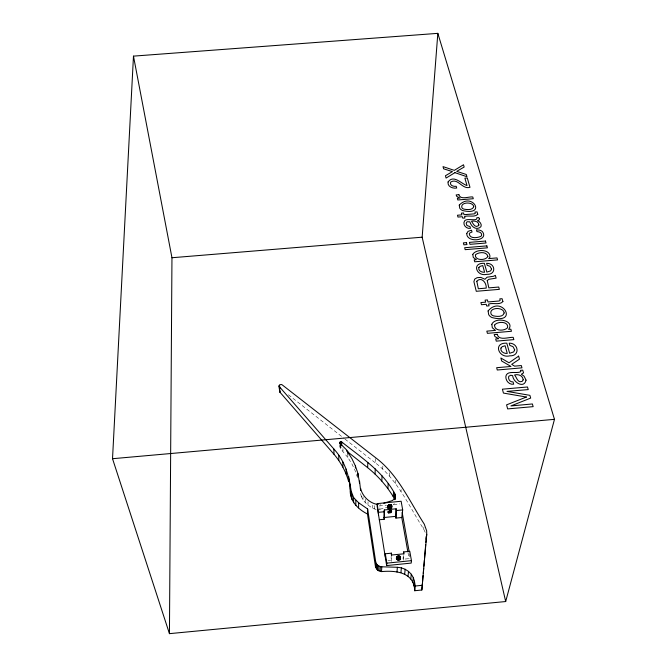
<?xml version="1.0" encoding="UTF-8"?>
<svg xmlns="http://www.w3.org/2000/svg" width="667" height="667" viewBox="0 0 667 667"><rect width="100%" height="100%" fill="white"/><g stroke="black" fill="none" stroke-linecap="round" stroke-linejoin="round"><path stroke-width="0.5" stroke-dasharray="3.33 2.5" d="M357.537 477.639L355.353 471.169L352.001 464.107L347.857 457.437L347.866 453.96M340.07 445.231C338.811 446.331 341.045 449.783 347.857 457.437M340.804 444.305C341.321 446.481 339.278 450.092 340.053 445.031M340.087 447.607L340.57 444.372L340.795 446.932L341.654 447.123M376.146 509.521C369.96 507.42 364.124 502.81 361.406 496.765L361.447 494.731M362.965 499.808L363.04 496.757M365.183 502.543L365.316 497.474M367.959 504.877L368.051 501.834M372.711 508.154L372.82 505.119M425.221 532.349L423.67 529.098C408.946 506.211 397.682 479.656 375.313 462.831L375.479 458.487M374.337 509.021L374.495 504.977M378.031 509.613L379.865 509.305L380.115 504.252M382.708 469.159L382.858 466.05M389.486 476.096L389.736 471.961M388.211 510.972L388.094 512.831C389.811 514.716 392.63 512.498 391.729 510.197M388.578 511.306L388.469 513.156L391.454 511.164L391.187 510.772L388.919 513.398L389.036 511.539M389.711 508.879L389.42 513.523L389.778 510.855M390.228 508.888L389.937 513.532L389.103 510.922M390.729 508.779L390.428 513.423L388.061 510.714M390.995 511.339L390.87 513.198L387.802 511.105L387.685 511.998L388.094 512.831L391.596 511.606L391.454 511.164M391.537 508.237L391.229 512.881L387.685 511.998M391.604 510.639L391.479 512.498L387.827 512.439M395.598 483.592L395.881 479.473M391.304 554.994L390.929 560.48L387.902 560.789M391.296 561.414L391.746 555.027M400.984 491.604L401.142 489.561M403.343 555.586L403.018 559.246L409.054 558.638L409.538 553.768M403.418 560.18L403.994 553.785M423.67 529.098L423.904 527.105M390.37 510.213L389.603 512.406L387.677 511.539M390.82 510.447L389.603 512.406L388.419 510.405M393.422 504.719L394.314 503.635M379.865 509.305L386.877 507.287M379.215 505.961L386.451 505.244M393.688 504.527L399.892 503.91M288.394 394.781L344.155 438.436M344.972 439.078L375.313 462.831M360.555 493.547L361.406 496.765M407.987 552.618L409.054 558.638M389.353 510.072L389.603 512.406L391.604 512.056L391.596 511.606M340.153 445.431L340.262 448.157L340.245 446.406M340.37 444.489L340.395 447.107M342.955 448.616L342.971 451.234"/><path stroke-width="1" d="M347.866 453.96L347.866 452.218C349.141 450.8 335.576 441.421 341.612 441.871C360.28 456.787 381.349 470.335 393.588 491.554C394.972 493.413 395.789 495.689 395.264 498.016M367.475 514.024C357.912 509.196 349.491 500.85 350.225 489.336C349.099 474.579 344.172 460.147 333.884 449.024L279.465 386.793C278.281 385.192 281.015 383.767 282.224 384.892L375.513 457.62C398.032 474.479 409.413 501.142 424.254 524.112L426.655 530.824L426.738 534.325L421.836 590.003L414.741 590.737C414.14 572.436 396.223 570.235 381.524 571.602L377.505 570.102L375.463 566.583L367.475 514.024L367.625 508.988L358.654 502.768L353.652 497.657L351.259 491.354L348.674 476.513M350.225 489.336L350.242 484.217M351.226 496.448L351.259 491.354M169.443 633.65L171.961 257.737L133.475 56.128L437.835 33.35L554.477 419.343L505.686 601.542L169.443 633.65L112.523 458.713L133.475 56.128M352.059 499.683L352.093 494.597M353.602 502.735L353.652 497.657M355.386 468.059L355.411 465.991L352.043 458.904L347.866 452.218M355.794 505.486L355.861 500.417M357.879 476.505L357.929 473.412L355.411 465.991M358.571 507.829L358.654 502.768M359.521 483.141L357.929 473.412M360.614 490.478L359.555 481.09M348.666 481.657C345.881 471.561 340.787 462.198 333.975 454.252L279.923 392.171L279.748 390.837M394.664 493.355L394.314 498.449C387.435 486.643 378.339 476.196 367.659 467.667L367.809 462.473M375.046 474.045L375.246 468.876M340.428 443.572L340.537 441.746C339.545 444.989 342.471 445.298 341.612 441.871L341.637 445.373M407.812 551.617L401.767 517.509L402.685 509.913L401.134 501.251L377.264 503.618L377.147 506.17L386.66 565.583L411.197 563.09L411.447 560.647L409.78 551.309L403.668 551.926L403.502 553.76M375.463 566.583L375.679 561.756L367.625 508.988M375.838 567.884L375.679 561.756M378.539 514.841L377.264 503.618M376.53 569.076L376.755 564.265L376.055 563.065M381.807 481.032L382.066 475.879M377.505 570.102L377.739 565.283L376.755 564.265M378.706 570.885L378.956 566.075L377.739 565.283M380.073 571.402L380.332 566.591L378.956 566.075M379.281 519.76L384.175 519.268L384.309 509.963L396.156 508.788L395.906 518.092L401.767 517.509M384.175 519.268L384.309 509.963M381.524 571.602L381.791 566.8L380.332 566.591M387.894 488.586L388.194 483.458M387.911 508.279C386.085 504.894 391.779 502.851 391.971 506.478C391.629 508.729 387.769 508.221 388.019 505.961M387.977 508.312L388.144 505.519M385.167 556.245L385.318 553.785L391.437 553.168L391.746 555.027L403.994 553.785L403.668 551.926M388.227 507.929L388.394 505.136M388.586 507.612L388.753 504.819M388.969 508.321L389.203 504.594M389.47 508.212L389.703 504.485M389.987 508.221L390.22 504.494M386.66 565.583L386.818 563.148L385.318 553.785M390.487 508.346L390.72 504.619M390.995 507.654L391.179 504.861M391.371 507.979L391.554 505.186M391.637 508.371L391.821 505.586M340.57 444.372L340.979 441.654L341.045 444.297L341.212 441.687L341.504 444.422M393.247 496.657L393.588 491.554M394.864 499.725L395.223 494.631M395.081 499.35L395.406 495.981M391.304 554.994L391.437 553.168M395.906 518.092L396.156 508.788M505.686 601.542L422.153 237.194L437.835 33.35M396.365 558.796L396.506 557.012C404.06 552.176 398.349 565.558 396.506 557.012M396.557 559.271L396.765 556.595M396.932 558.938L397.14 556.253M397.315 559.596L397.599 556.02M397.757 560.372L398.124 555.903M396.973 572.094L397.365 567.292L381.791 566.8M398.299 560.38L398.658 555.911M398.891 559.621L399.183 556.045M399.358 559.88L399.658 556.303M399.75 560.23L400.05 556.653M400.183 558.871L400.333 557.087M400.333 559.346L400.483 557.562M421.836 590.003L422.369 583.792M422.545 581.724L423.07 575.513M423.245 573.437L423.678 568.259M423.853 566.191L424.387 559.98M424.562 557.912L425.696 544.447M425.88 542.379L426.738 534.325M400.942 572.653L401.359 567.85L397.365 567.292M404.694 574.054L405.144 569.259L401.359 567.85M408.037 576.221L408.521 571.427L405.144 569.259M410.789 579.031L411.289 574.254L408.521 571.427M412.781 582.349L413.298 577.58L411.289 574.254M413.899 585.976L414.424 581.232L413.298 577.58M414.741 590.737L415.283 586.01L414.424 581.232M395.223 497.315L392.596 500.5L383.808 503.193M386.818 563.148L411.447 560.647M415.283 586.01L422.428 585.276M383.892 517.534L395.606 516.366M378.656 512.306L384.592 511.714M396.456 510.53L402.685 509.913M112.523 458.713L554.477 419.343M171.961 257.737L422.153 237.194M378.256 504.56C370.093 503.643 362.339 496.506 360.655 488.436M346.532 450.975L367.659 467.667M402.176 512.481L409.179 551.759M279.506 385.134L279.815 388.728M279.29 385.451L279.923 392.171M279.181 385.793L279.723 391.871M279.165 386.143L279.623 391.529M340.312 443.663L340.195 441.996L340.053 444.139L340.037 442.554M340.087 442.171L340.17 443.822M426.071 536.652L426.138 539.269M333.884 449.024L333.975 454.252M338.761 455.261L338.819 460.472M340.345 441.854L340.362 443.613M342.888 461.964L342.921 467.158M346.206 469.068L346.215 474.237M479.406 218.809L478.831 220.268L477.464 220.702C480.532 221.427 483.233 226.447 479.306 227.922C474.812 229.873 471.019 225.863 469.868 221.819L467.083 221.761L466.191 223.187L466.958 225.529L470.01 226.572L470.485 228.314C466.35 229.315 462.014 224.262 464.749 220.644C467.367 217.842 477.989 221.911 476.822 217.734L478.781 217.567L479.406 218.809M466.783 233.425C466.25 243.247 489.495 240.987 482.366 231.582A5.611 3.852 6 0 0 479.348 230.107L476.455 229.79L476.963 231.607C478.923 231.699 481.599 232.475 481.682 234.826A3.377 2.318 6 0 1 480.582 236.485C477.255 237.944 469.635 238.961 469.26 233.817L469.776 232.983L472.019 232.016L471.511 230.19L468.017 231.391L466.783 233.425M526.046 380.157C524.112 389.111 512.94 382.133 512.681 375.654L510.764 375.229L508.754 376.305C507.837 379.031 510.038 382.333 513.065 381.908L513.698 384.2C509.33 384.967 505.703 380.94 505.828 376.73C506.495 370.127 515.983 373.645 519.993 372.011L520.86 371.536L520.485 370.335L522.72 370.143L523.537 372.878L521.361 374.245L524.087 376.188L526.046 380.157M487.227 280.574L488.828 287.877L498.708 287.043L499.375 289.353L476.28 291.296L473.903 281.657L474.712 279.089L477.097 277.689L480.774 277.389L484.967 279.29L487.043 277.214L493.647 276.246L495.339 275.363L496.14 278.131L488.886 279.29L487.227 280.574M488.094 310.93L488.686 314.599A7.279 5.336 8.8 0 0 491.963 317.542C519.109 324.654 501.926 294.589 488.094 310.93M514.674 349.808L513.707 351.909L509.655 353.285L506.812 343.18C492.546 342.379 498.683 358.754 509.746 355.844C520.327 356.361 518.776 342.963 509.204 343.163L509.846 345.431L512.99 346.648L514.674 349.808M448.066 181.966C447.224 186.677 452.876 188.761 456.695 188.036L456.211 186.285C453.877 186.635 450.067 185.843 450.458 182.758L451.017 181.866C458.229 177.964 462.264 189.778 469.985 187.31L467.3 177.981L464.899 178.172L467.008 185.584C461.289 183.767 453.543 174.262 448.066 181.966M491.804 324.362L492.329 327.78L495.506 330.398L486.827 331.14L487.41 333.333L511.447 331.274L510.847 329.198L508.621 329.39C515.441 320.502 494.939 316.383 491.804 324.362M491.571 269.068L490.629 270.894L486.835 272.094L484.375 263.332C471.16 262.531 476.588 277.005 486.877 274.32C496.54 274.929 495.606 263.056 486.602 263.315L487.152 265.283L490.062 266.333L491.571 269.068M459.255 205.111L459.713 208.129A6.562 4.411 5 0 0 462.606 210.539C486.96 216.325 472.153 191.554 459.255 205.111M504.144 312.956C503.185 317.242 496.815 316.6 493.53 315.875A4.035 2.951 8.7 0 1 491.087 314.049C488.519 307.17 503.668 306.587 504.144 312.956M476.805 281.249L478.347 288.761L486.226 288.094C486.743 282.941 481.382 276.238 476.805 281.249M472.77 254.385L473.303 257.504L476.371 259.688L474.195 259.863L474.721 261.789L497.574 259.897L496.998 257.912L488.644 258.613L489.878 257.304C490.97 249.099 476.08 248.608 472.77 254.385M500.959 348.074C499.983 351.634 504.26 353.785 507.262 353.427L505.119 345.748L502.218 346.665L500.959 348.074M473.745 206.72C472.595 210.388 467.042 209.663 464.065 209.163A3.635 2.443 4.9 0 1 461.889 207.67C460.03 201.884 473.128 201.426 473.745 206.72M494.564 325.112C494.239 331.366 504.469 331.266 507.604 327.705C508.829 321.11 497.324 321.135 494.564 325.112M478.839 267.6C477.889 270.844 481.991 272.545 484.609 272.228L482.75 265.566L480.032 266.375L478.839 267.6M487.844 256.428C485.985 260.772 474.329 260.714 475.471 254.744C478.539 252.026 486.86 251.276 487.844 256.428M523.203 379.848L522.128 381.407C517.517 383.233 516.792 377.397 514.582 374.962C518.176 373.837 523.036 375.638 523.203 379.848M502.901 301.559C499.75 305.403 492.763 302.443 488.569 304.119L489.044 305.845L486.702 306.045L486.235 304.31L481.474 304.719L480.89 302.551L485.643 302.151L485.092 300.125L487.419 299.925L487.977 301.951L499.074 301.009L500.133 300.458L499.808 298.874L502.059 298.683L502.901 301.559M477.772 214.307C474.679 217.65 468.451 215.057 464.524 216.533L464.924 218.001L462.765 218.176L462.364 216.708L457.971 217.067L457.47 215.224L461.856 214.866L461.389 213.14L463.54 212.965L464.015 214.691L474.262 213.857L475.246 213.382L474.979 212.031L477.055 211.864L477.772 214.307M478.881 224.954L478.572 225.638C474.979 228.372 473.145 223.57 471.544 221.277C474.379 220.519 478.714 221.411 478.881 224.954M518.609 356.145L509.038 362.798L500.859 357.996L501.684 361.014L510.98 366.458L496.665 367.7L497.274 370.01L521.978 367.851L521.319 365.558L514.574 366.141L511.697 364.34L519.476 359.154L518.609 356.145M454.936 172.661L446.081 178.072L445.456 175.738L452.426 171.611L443.605 168.801L443.03 166.617L454.294 170.368L463.498 164.766L464.149 167.033L456.712 171.369L466.291 174.479L466.942 176.722L454.936 172.661M526.38 397.04L506.57 404.861L507.654 408.904L533.15 406.645L532.374 403.96L510.939 405.928L530.682 398.091L529.89 395.339L507.012 391.396L528.239 389.586L527.489 386.985L502.393 389.186L503.435 393.08L526.38 397.04M497.265 334.309L494.164 334.576L494.939 336.56L498.708 338.703L495.673 338.969L496.265 341.137L513.848 339.628L513.19 337.344C508.846 336.96 498.758 341.187 497.265 334.309M466.441 242.621L463.365 242.88L463.89 244.831L466.967 244.572L466.441 242.621M485.468 241.054L469.435 242.379L469.968 244.33L486.026 243.005L485.468 241.054M486.86 245.89L464.657 247.724L465.174 249.666L487.41 247.824L486.86 245.89M458.879 194.689L456.145 194.906L456.77 196.44L460.013 198.082L457.345 198.299L457.804 199.975L473.278 198.724L472.77 196.965C469.076 196.348 460.422 200.358 458.879 194.689"/></g></svg>
